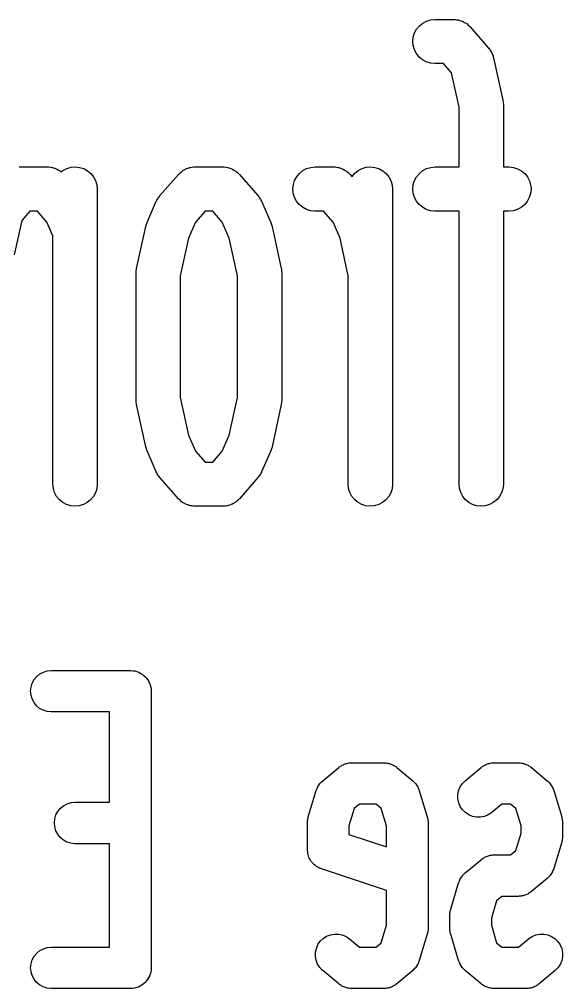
# Model space of a CAD drawing. Extents: x 69 to 230, y -100 to -50.
# Drawn here: x 136.75 to 141.65, y -59.07 to -50.31 of the extents above; entities that cross this region are included whole.
import ezdxf

# ---------------------------------------------------------------- set-up
doc = ezdxf.new("R2010")
doc.units = 0
doc.layers.add('BLACK', color=7, linetype='CONTINUOUS')

msp = doc.modelspace()

# ---------------------------------------------------------------- linework, layer by layer
at = {"layer": 'BLACK', "linetype": 'CONTINUOUS'}
for p, q in [((140.359, -50.3676), (140.389, -50.3429)), ((140.389, -50.3429), (140.424, -50.3246)), ((140.424, -50.3246), (140.461, -50.3133)), ((140.461, -50.3133), (140.5, -50.3095)), ((140.5, -50.3095), (140.667, -50.3095)), ((140.667, -50.3095), (140.669, -50.3095)), ((140.669, -50.3095), (140.675, -50.3102)), ((140.675, -50.3102), (140.681, -50.31)), ((140.681, -50.31), (140.694, -50.3123)), ((140.694, -50.3123), (140.708, -50.3139)), ((140.708, -50.3139), (140.714, -50.3156)), ((140.714, -50.3156), (140.719, -50.3165)), ((140.719, -50.3165), (140.732, -50.3215)), ((140.732, -50.3215), (140.745, -50.3257)), ((140.745, -50.3257), (140.75, -50.3284)), ((140.75, -50.3284), (140.756, -50.3304)), ((140.756, -50.3304), (140.767, -50.3378)), ((140.767, -50.3378), (140.78, -50.3445)), ((140.78, -50.3445), (140.784, -50.3481)), ((140.784, -50.3481), (140.789, -50.3511)), ((140.789, -50.3511), (140.799, -50.3606)), ((140.799, -50.3606), (140.81, -50.3696)), ((140.304, -50.4693), (140.316, -50.432)), ((140.316, -50.432), (140.334, -50.3977)), ((140.334, -50.3977), (140.359, -50.3676)), ((140.81, -50.3696), (140.813, -50.374)), ((140.813, -50.374), (140.817, -50.3778)), ((140.817, -50.3778), (140.984, -50.5683)), ((140.3, -50.5081), (140.304, -50.4693)), ((140.304, -50.547), (140.3, -50.5081)), ((140.315, -50.5844), (140.304, -50.547)), ((140.333, -50.619), (140.315, -50.5844)), ((140.357, -50.6495), (140.333, -50.619)), ((140.984, -50.5683), (140.986, -50.5704)), ((140.986, -50.5704), (140.991, -50.5785)), ((140.991, -50.5785), (140.998, -50.586)), ((140.998, -50.586), (141.002, -50.5945)), ((141.002, -50.5945), (141.008, -50.6025)), ((141.008, -50.6025), (141.012, -50.6115)), ((141.012, -50.6115), (141.017, -50.6201)), ((141.017, -50.6201), (141.02, -50.6294)), ((140.387, -50.6745), (140.357, -50.6495)), ((140.421, -50.6933), (140.387, -50.6745)), ((140.458, -50.7052), (140.421, -50.6933)), ((140.497, -50.7095), (140.458, -50.7052)), ((140.5, -50.7095), (140.497, -50.7095)), ((140.576, -50.7095), (140.5, -50.7095)), ((140.649, -50.793), (140.576, -50.7095)), ((141.02, -50.6294), (141.024, -50.6382)), ((141.024, -50.6382), (141.026, -50.6479)), ((141.026, -50.6479), (141.029, -50.6573)), ((141.029, -50.6573), (141.112, -51.0382)), ((140.717, -51.1026), (140.649, -50.793)), ((141.112, -51.0382), (141.113, -51.0409)), ((141.113, -51.0409), (141.113, -51.0415)), ((141.113, -51.0415), (141.113, -51.0421)), ((141.113, -51.0421), (141.115, -51.0609)), ((141.115, -51.0609), (141.117, -51.0798)), ((140.717, -51.6429), (140.717, -51.1026)), ((141.117, -51.0798), (141.117, -51.0804)), ((141.117, -51.0804), (141.117, -51.081)), ((141.117, -51.081), (141.117, -51.6429)), ((136.744, -51.6434), (136.75, -51.6429)), ((136.75, -51.6429), (137, -51.6429)), ((137, -51.6429), (137.003, -51.6429)), ((137.003, -51.6429), (137.008, -51.6435)), ((137.008, -51.6435), (137.014, -51.6433)), ((137.014, -51.6433), (137.028, -51.6457)), ((137.028, -51.6457), (137.042, -51.6472)), ((137.042, -51.6472), (137.047, -51.6489)), ((137.047, -51.6489), (137.052, -51.6499)), ((137.052, -51.6499), (137.066, -51.6548)), ((137.066, -51.6548), (137.079, -51.659)), ((137.079, -51.659), (137.084, -51.6617)), ((137.084, -51.6617), (137.089, -51.6637)), ((137.089, -51.6637), (137.101, -51.6711)), ((137.101, -51.6711), (137.113, -51.6778)), ((137.113, -51.6778), (137.117, -51.6814)), ((137.125, -51.6876), (137.14, -51.6755)), ((137.14, -51.6755), (137.175, -51.6574)), ((137.175, -51.6574), (137.213, -51.6464)), ((137.213, -51.6464), (137.251, -51.6429)), ((137.251, -51.6429), (137.29, -51.6469)), ((137.29, -51.6469), (137.328, -51.6585)), ((137.328, -51.6585), (137.362, -51.677)), ((137.362, -51.677), (137.392, -51.7019)), ((138.218, -51.6798), (138.223, -51.6763)), ((138.223, -51.6763), (138.235, -51.6697)), ((138.235, -51.6697), (138.247, -51.6625)), ((138.247, -51.6625), (138.252, -51.6606)), ((138.252, -51.6606), (138.257, -51.6579)), ((138.257, -51.6579), (138.27, -51.6539)), ((138.27, -51.6539), (138.284, -51.6492)), ((138.284, -51.6492), (138.289, -51.6483)), ((138.289, -51.6483), (138.294, -51.6467)), ((138.294, -51.6467), (138.308, -51.6453)), ((138.308, -51.6453), (138.322, -51.6432)), ((138.322, -51.6432), (138.328, -51.6434)), ((138.328, -51.6434), (138.333, -51.6429)), ((138.333, -51.6429), (138.583, -51.6429)), ((138.583, -51.6429), (138.586, -51.6429)), ((138.586, -51.6429), (138.592, -51.6435)), ((138.592, -51.6435), (138.597, -51.6433)), ((138.597, -51.6433), (138.611, -51.6457)), ((138.611, -51.6457), (138.625, -51.6472)), ((138.625, -51.6472), (138.63, -51.6489)), ((138.63, -51.6489), (138.636, -51.6499)), ((138.636, -51.6499), (138.649, -51.6548)), ((138.649, -51.6548), (138.662, -51.659)), ((138.662, -51.659), (138.667, -51.6617)), ((138.667, -51.6617), (138.672, -51.6637)), ((138.672, -51.6637), (138.684, -51.6711)), ((138.684, -51.6711), (138.696, -51.6778)), ((138.696, -51.6778), (138.701, -51.6814)), ((139.276, -51.7009), (139.306, -51.6763)), ((139.306, -51.6763), (139.34, -51.6579)), ((139.34, -51.6579), (139.378, -51.6467)), ((139.378, -51.6467), (139.417, -51.6429)), ((139.417, -51.6429), (139.583, -51.6429)), ((139.583, -51.6429), (139.586, -51.6429)), ((139.586, -51.6429), (139.592, -51.6435)), ((139.592, -51.6435), (139.597, -51.6433)), ((139.597, -51.6433), (139.611, -51.6457)), ((139.611, -51.6457), (139.625, -51.6472)), ((139.625, -51.6472), (139.63, -51.6489)), ((139.63, -51.6489), (139.636, -51.6499)), ((139.636, -51.6499), (139.649, -51.6548)), ((139.649, -51.6548), (139.662, -51.659)), ((139.662, -51.659), (139.667, -51.6617)), ((139.667, -51.6617), (139.672, -51.6637)), ((139.672, -51.6637), (139.684, -51.6711)), ((139.684, -51.6711), (139.696, -51.6778)), ((139.696, -51.6778), (139.701, -51.6814)), ((139.777, -51.7), (139.807, -51.6755)), ((139.807, -51.6755), (139.842, -51.6574)), ((139.842, -51.6574), (139.879, -51.6464)), ((139.879, -51.6464), (139.918, -51.6429)), ((139.918, -51.6429), (139.957, -51.6469)), ((139.957, -51.6469), (139.994, -51.6585)), ((139.994, -51.6585), (140.029, -51.677)), ((140.029, -51.677), (140.059, -51.7019)), ((140.359, -51.7009), (140.389, -51.6763)), ((140.389, -51.6763), (140.424, -51.6579)), ((140.424, -51.6579), (140.461, -51.6467)), ((140.461, -51.6467), (140.5, -51.6429)), ((140.5, -51.6429), (140.717, -51.6429)), ((141.117, -51.6429), (141.167, -51.6429)), ((141.167, -51.6429), (141.169, -51.6429)), ((141.169, -51.6429), (141.208, -51.6472)), ((141.208, -51.6472), (141.245, -51.659)), ((141.245, -51.659), (141.28, -51.6778)), ((141.28, -51.6778), (141.31, -51.7029)), ((137.117, -51.6814), (137.122, -51.6844)), ((137.122, -51.6844), (137.125, -51.6876)), ((137.392, -51.7019), (137.417, -51.7322)), ((137.417, -51.7322), (137.435, -51.7666)), ((138.016, -51.9016), (138.183, -51.7112)), ((138.183, -51.7112), (138.185, -51.7091)), ((138.185, -51.7091), (138.189, -51.7053)), ((138.189, -51.7053), (138.192, -51.7009)), ((138.192, -51.7009), (138.203, -51.6921)), ((138.203, -51.6921), (138.213, -51.6827)), ((138.213, -51.6827), (138.218, -51.6798)), ((138.701, -51.6814), (138.705, -51.6844)), ((138.705, -51.6844), (138.716, -51.694)), ((138.716, -51.694), (138.726, -51.7029)), ((138.726, -51.7029), (138.73, -51.7073)), ((138.73, -51.7073), (138.734, -51.7112)), ((138.734, -51.7112), (138.901, -51.9016)), ((139.221, -51.8026), (139.232, -51.7654)), ((139.232, -51.7654), (139.251, -51.731)), ((139.251, -51.731), (139.276, -51.7009)), ((139.701, -51.6814), (139.705, -51.6844)), ((139.705, -51.6844), (139.716, -51.694)), ((139.716, -51.694), (139.726, -51.7029)), ((139.726, -51.7029), (139.73, -51.7073)), ((139.73, -51.7073), (139.734, -51.7112)), ((139.734, -51.7112), (139.751, -51.7309)), ((139.751, -51.7309), (139.752, -51.7299)), ((139.752, -51.7299), (139.777, -51.7)), ((140.059, -51.7019), (140.083, -51.7322)), ((140.083, -51.7322), (140.102, -51.7666)), ((140.304, -51.8026), (140.316, -51.7654)), ((140.316, -51.7654), (140.334, -51.731)), ((140.334, -51.731), (140.359, -51.7009)), ((141.31, -51.7029), (141.334, -51.7333)), ((141.334, -51.7333), (141.352, -51.7679)), ((137.435, -51.7666), (137.446, -51.804)), ((137.446, -51.804), (137.45, -51.8429)), ((137.45, -51.8429), (137.45, -54.5095)), ((139.217, -51.8415), (139.221, -51.8026)), ((139.22, -51.8803), (139.217, -51.8415)), ((140.102, -51.7666), (140.113, -51.804)), ((140.113, -51.804), (140.117, -51.8429)), ((140.117, -51.8429), (140.117, -54.5095)), ((140.3, -51.8415), (140.304, -51.8026)), ((140.304, -51.8803), (140.3, -51.8415)), ((141.352, -51.7679), (141.363, -51.8054)), ((141.363, -51.8054), (141.367, -51.8443)), ((141.367, -51.8443), (141.363, -51.8831)), ((137.989, -51.9422), (137.993, -51.9334)), ((137.993, -51.9334), (137.999, -51.9254)), ((137.999, -51.9254), (138.004, -51.9168)), ((138.004, -51.9168), (138.011, -51.9095)), ((138.011, -51.9095), (138.016, -51.9016)), ((138.901, -51.9016), (138.902, -51.9037)), ((138.902, -51.9037), (138.908, -51.9117)), ((138.908, -51.9117), (138.914, -51.9191)), ((138.914, -51.9191), (138.919, -51.9277)), ((138.919, -51.9277), (138.925, -51.9358)), ((138.925, -51.9358), (138.928, -51.9447)), ((139.231, -51.9178), (139.22, -51.8803)), ((139.249, -51.9524), (139.231, -51.9178)), ((140.315, -51.9178), (140.304, -51.8803)), ((140.333, -51.9524), (140.315, -51.9178)), ((141.351, -51.9204), (141.332, -51.9547)), ((141.363, -51.8831), (141.351, -51.9204)), ((137.9, -52.1436), (137.983, -51.9532)), ((137.983, -51.9532), (137.985, -51.9506)), ((137.985, -51.9506), (137.989, -51.9422)), ((138.928, -51.9447), (138.933, -51.9532)), ((138.933, -51.9532), (139.017, -52.1436)), ((139.274, -51.9828), (139.249, -51.9524)), ((139.304, -52.0079), (139.274, -51.9828)), ((139.338, -52.0267), (139.304, -52.0079)), ((139.375, -52.0385), (139.338, -52.0267)), ((140.357, -51.9828), (140.333, -51.9524)), ((140.387, -52.0079), (140.357, -51.9828)), ((140.421, -52.0267), (140.387, -52.0079)), ((140.458, -52.0385), (140.421, -52.0267)), ((141.243, -52.0278), (141.206, -52.039)), ((141.277, -52.0094), (141.243, -52.0278)), ((141.308, -51.9848), (141.277, -52.0094)), ((141.332, -51.9547), (141.308, -51.9848)), ((136.841, -52.0429), (136.768, -52.1263)), ((136.909, -52.0429), (136.841, -52.0429)), ((136.996, -52.1418), (136.909, -52.0429)), ((138.424, -52.0429), (138.338, -52.1418)), ((138.493, -52.0429), (138.424, -52.0429)), ((138.579, -52.1418), (138.493, -52.0429)), ((139.414, -52.0428), (139.375, -52.0385)), ((139.417, -52.0429), (139.414, -52.0428)), ((139.493, -52.0429), (139.417, -52.0429)), ((139.579, -52.1418), (139.493, -52.0429)), ((140.497, -52.0428), (140.458, -52.0385)), ((140.5, -52.0429), (140.497, -52.0428)), ((140.717, -52.0429), (140.5, -52.0429)), ((140.717, -54.5095), (140.717, -52.0429)), ((141.167, -52.0429), (141.117, -52.0429)), ((141.117, -52.0429), (141.117, -54.5095)), ((141.206, -52.039), (141.167, -52.0429)), ((136.768, -52.1263), (136.7, -52.4359)), ((137.05, -52.2656), (136.996, -52.1418)), ((137.805, -52.562), (137.888, -52.1811)), ((137.888, -52.1807), (137.889, -52.1783)), ((137.888, -52.1808), (137.888, -52.1807)), ((137.888, -52.1811), (137.888, -52.1808)), ((137.888, -52.1808), (137.888, -52.1808)), ((137.889, -52.1783), (137.894, -52.161)), ((137.894, -52.161), (137.9, -52.1436)), ((138.338, -52.1418), (138.274, -52.2859)), ((138.642, -52.2859), (138.579, -52.1418)), ((139.017, -52.1436), (139.017, -52.1439)), ((139.017, -52.1439), (139.017, -52.1439)), ((139.017, -52.1439), (139.017, -52.144)), ((139.017, -52.144), (139.018, -52.1462)), ((139.018, -52.1462), (139.023, -52.1637)), ((139.023, -52.1637), (139.029, -52.1811)), ((139.029, -52.1811), (139.112, -52.562)), ((139.642, -52.2859), (139.579, -52.1418)), ((137.05, -54.5095), (137.05, -52.2656)), ((138.274, -52.2859), (138.2, -52.6264)), ((138.717, -52.6264), (138.642, -52.2859)), ((139.717, -52.6264), (139.642, -52.2859)), ((137.8, -52.6008), (137.802, -52.5821)), ((137.8, -52.6014), (137.8, -52.6008)), ((137.8, -52.602), (137.8, -52.6014)), ((137.8, -52.6048), (137.8, -52.602)), ((137.8, -53.7476), (137.8, -52.6048)), ((137.802, -52.5821), (137.804, -52.5632)), ((137.804, -52.5632), (137.805, -52.5626)), ((137.805, -52.5626), (137.805, -52.562)), ((138.2, -52.6264), (138.2, -53.726)), ((138.717, -53.726), (138.717, -52.6264)), ((139.112, -52.562), (139.113, -52.5648)), ((139.113, -52.5648), (139.113, -52.5653)), ((139.113, -52.5653), (139.113, -52.5659)), ((139.113, -52.5659), (139.115, -52.5847)), ((139.115, -52.5847), (139.117, -52.6036)), ((139.117, -52.6036), (139.117, -52.6042)), ((139.117, -52.6042), (139.117, -52.6048)), ((139.117, -52.6048), (139.117, -53.7476)), ((139.717, -54.5095), (139.717, -52.6264)), ((137.8, -53.7482), (137.8, -53.7476)), ((137.8, -53.7488), (137.8, -53.7482)), ((137.802, -53.7677), (137.8, -53.7488)), ((137.804, -53.7865), (137.802, -53.7677)), ((138.2, -53.726), (138.274, -54.0665)), ((138.642, -54.0665), (138.717, -53.726)), ((139.114, -53.7703), (139.112, -53.7892)), ((139.117, -53.7516), (139.114, -53.7703)), ((139.117, -53.7476), (139.117, -53.7504)), ((139.117, -53.7504), (139.117, -53.751)), ((139.117, -53.751), (139.117, -53.7516)), ((137.804, -53.787), (137.804, -53.7865)), ((137.804, -53.7876), (137.804, -53.787)), ((137.805, -53.7904), (137.804, -53.7876)), ((137.888, -54.1713), (137.805, -53.7904)), ((139.112, -53.7904), (139.029, -54.1713)), ((139.112, -53.7892), (139.112, -53.7898)), ((139.112, -53.7898), (139.112, -53.7904)), ((138.274, -54.0665), (138.338, -54.2106)), ((138.579, -54.2106), (138.642, -54.0665)), ((137.894, -54.1887), (137.888, -54.1713)), ((137.899, -54.2062), (137.894, -54.1887)), ((137.9, -54.2084), (137.899, -54.2062)), ((137.9, -54.2085), (137.9, -54.2084)), ((137.9, -54.2084), (137.9, -54.2084)), ((137.9, -54.2087), (137.9, -54.2085)), ((137.983, -54.3992), (137.9, -54.2087)), ((138.338, -54.2106), (138.424, -54.3095)), ((138.493, -54.3095), (138.579, -54.2106)), ((139.017, -54.2087), (138.933, -54.3992)), ((139.022, -54.1914), (139.017, -54.2087)), ((139.028, -54.174), (139.022, -54.1914)), ((139.029, -54.1716), (139.028, -54.174)), ((139.029, -54.1713), (139.029, -54.1716)), ((139.029, -54.1716), (139.029, -54.1716)), ((139.029, -54.1716), (139.029, -54.1716)), ((138.424, -54.3095), (138.493, -54.3095)), ((137.988, -54.4077), (137.983, -54.3992)), ((137.992, -54.4166), (137.988, -54.4077)), ((137.998, -54.4247), (137.992, -54.4166)), ((138.002, -54.4333), (137.998, -54.4247)), ((138.009, -54.4407), (138.002, -54.4333)), ((138.014, -54.4486), (138.009, -54.4407)), ((138.016, -54.4507), (138.014, -54.4486)), ((138.183, -54.6412), (138.016, -54.4507)), ((138.901, -54.4507), (138.734, -54.6412)), ((138.906, -54.4429), (138.901, -54.4507)), ((138.913, -54.4356), (138.906, -54.4429)), ((138.917, -54.427), (138.913, -54.4356)), ((138.923, -54.419), (138.917, -54.427)), ((138.927, -54.4102), (138.923, -54.419)), ((138.932, -54.4018), (138.927, -54.4102)), ((138.933, -54.3992), (138.932, -54.4018)), ((137.054, -54.5484), (137.05, -54.5095)), ((137.065, -54.5857), (137.054, -54.5484)), ((137.446, -54.5511), (137.434, -54.5883)), ((137.45, -54.5123), (137.446, -54.5511)), ((137.45, -54.5095), (137.45, -54.5123)), ((139.72, -54.5484), (139.717, -54.5095)), ((139.732, -54.5857), (139.72, -54.5484)), ((140.112, -54.5511), (140.1, -54.5883)), ((140.117, -54.5123), (140.112, -54.5511)), ((140.117, -54.5095), (140.117, -54.5123)), ((140.72, -54.5484), (140.717, -54.5095)), ((140.732, -54.5857), (140.72, -54.5484)), ((141.112, -54.5511), (141.1, -54.5883)), ((141.117, -54.5123), (141.112, -54.5511)), ((141.117, -54.5095), (141.117, -54.5123)), ((137.083, -54.6202), (137.065, -54.5857)), ((137.108, -54.6504), (137.083, -54.6202)), ((137.138, -54.6753), (137.108, -54.6504)), ((137.39, -54.6524), (137.36, -54.6769)), ((137.415, -54.6225), (137.39, -54.6524)), ((137.434, -54.5883), (137.415, -54.6225)), ((138.187, -54.6451), (138.183, -54.6412)), ((138.19, -54.6495), (138.187, -54.6451)), ((138.201, -54.6584), (138.19, -54.6495)), ((138.724, -54.6514), (138.713, -54.6602)), ((138.728, -54.6471), (138.724, -54.6514)), ((138.732, -54.6433), (138.728, -54.6471)), ((138.734, -54.6412), (138.732, -54.6433)), ((139.75, -54.6202), (139.732, -54.5857)), ((139.775, -54.6504), (139.75, -54.6202)), ((139.805, -54.6753), (139.775, -54.6504)), ((140.057, -54.6524), (140.026, -54.6769)), ((140.082, -54.6225), (140.057, -54.6524)), ((140.1, -54.5883), (140.082, -54.6225)), ((140.75, -54.6202), (140.732, -54.5857)), ((140.775, -54.6504), (140.75, -54.6202)), ((140.805, -54.6753), (140.775, -54.6504)), ((141.057, -54.6524), (141.026, -54.6769)), ((141.082, -54.6225), (141.057, -54.6524)), ((141.1, -54.5883), (141.082, -54.6225)), ((137.172, -54.6939), (137.138, -54.6753)), ((137.21, -54.7054), (137.172, -54.6939)), ((137.249, -54.7095), (137.21, -54.7054)), ((137.287, -54.706), (137.249, -54.7095)), ((137.325, -54.695), (137.287, -54.706)), ((137.36, -54.6769), (137.325, -54.695)), ((138.211, -54.668), (138.201, -54.6584)), ((138.216, -54.6709), (138.211, -54.668)), ((138.22, -54.6745), (138.216, -54.6709)), ((138.233, -54.6813), (138.22, -54.6745)), ((138.244, -54.6886), (138.233, -54.6813)), ((138.25, -54.6906), (138.244, -54.6886)), ((138.255, -54.6933), (138.25, -54.6906)), ((138.268, -54.6976), (138.255, -54.6933)), ((138.281, -54.7025), (138.268, -54.6976)), ((138.286, -54.7035), (138.281, -54.7025)), ((138.292, -54.7052), (138.286, -54.7035)), ((138.306, -54.7067), (138.292, -54.7052)), ((138.319, -54.709), (138.306, -54.7067)), ((138.325, -54.7089), (138.319, -54.709)), ((138.331, -54.7095), (138.325, -54.7089)), ((138.333, -54.7095), (138.331, -54.7095)), ((138.583, -54.7095), (138.333, -54.7095)), ((138.589, -54.709), (138.583, -54.7095)), ((138.595, -54.7092), (138.589, -54.709)), ((138.608, -54.7071), (138.595, -54.7092)), ((138.622, -54.7057), (138.608, -54.7071)), ((138.628, -54.7041), (138.622, -54.7057)), ((138.633, -54.7032), (138.628, -54.7041)), ((138.646, -54.6985), (138.633, -54.7032)), ((138.66, -54.6944), (138.646, -54.6985)), ((138.665, -54.6918), (138.66, -54.6944)), ((138.67, -54.6899), (138.665, -54.6918)), ((138.682, -54.6826), (138.67, -54.6899)), ((138.694, -54.6761), (138.682, -54.6826)), ((138.698, -54.6726), (138.694, -54.6761)), ((138.703, -54.6696), (138.698, -54.6726)), ((138.713, -54.6602), (138.703, -54.6696)), ((139.839, -54.6939), (139.805, -54.6753)), ((139.876, -54.7054), (139.839, -54.6939)), ((139.915, -54.7095), (139.876, -54.7054)), ((139.954, -54.706), (139.915, -54.7095)), ((139.992, -54.695), (139.954, -54.706)), ((140.026, -54.6769), (139.992, -54.695)), ((140.839, -54.6939), (140.805, -54.6753)), ((140.876, -54.7054), (140.839, -54.6939)), ((140.915, -54.7095), (140.876, -54.7054)), ((140.954, -54.706), (140.915, -54.7095)), ((140.992, -54.695), (140.954, -54.706)), ((141.026, -54.6769), (140.992, -54.695)), ((136.904, -56.2479), (136.932, -56.2248)), ((136.932, -56.2248), (136.964, -56.2076)), ((136.964, -56.2076), (136.999, -56.197)), ((136.999, -56.197), (137.036, -56.1935)), ((137.036, -56.1935), (137.75, -56.1935)), ((137.75, -56.1935), (137.751, -56.1935)), ((137.751, -56.1935), (137.751, -56.1935)), ((137.751, -56.1935), (137.751, -56.1935)), ((137.751, -56.1935), (137.753, -56.1935)), ((137.753, -56.1935), (137.77, -56.1954)), ((137.77, -56.1954), (137.788, -56.1973)), ((137.788, -56.1973), (137.788, -56.1975)), ((137.788, -56.1975), (137.789, -56.1975)), ((137.789, -56.1975), (137.806, -56.2029)), ((137.806, -56.2029), (137.823, -56.2081)), ((137.823, -56.2081), (137.823, -56.2084)), ((137.823, -56.2084), (137.824, -56.2086)), ((137.824, -56.2086), (137.839, -56.2171)), ((137.839, -56.2171), (137.855, -56.2255)), ((137.855, -56.2255), (137.855, -56.2259)), ((137.855, -56.2259), (137.856, -56.2262)), ((137.856, -56.2262), (137.869, -56.2376)), ((136.852, -56.3432), (136.863, -56.3083)), ((136.863, -56.3083), (136.88, -56.2761)), ((136.88, -56.2761), (136.904, -56.2479)), ((137.869, -56.2376), (137.883, -56.2488)), ((137.883, -56.2488), (137.883, -56.2493)), ((137.883, -56.2493), (137.884, -56.2498)), ((137.884, -56.2498), (137.895, -56.2635)), ((137.895, -56.2635), (137.906, -56.2772)), ((137.906, -56.2772), (137.906, -56.2778)), ((137.906, -56.2778), (137.907, -56.2783)), ((137.907, -56.2783), (137.915, -56.2939)), ((137.915, -56.2939), (137.923, -56.3095)), ((137.923, -56.3095), (137.924, -56.3101)), ((137.924, -56.3101), (137.924, -56.3107)), ((137.924, -56.3107), (137.929, -56.3277)), ((136.848, -56.3796), (136.852, -56.3432)), ((136.852, -56.4161), (136.848, -56.3796)), ((137.929, -56.3277), (137.934, -56.3445)), ((137.934, -56.3445), (137.934, -56.3452)), ((137.934, -56.3452), (137.934, -56.3458)), ((137.934, -56.3458), (137.936, -56.3634)), ((137.936, -56.3634), (137.937, -56.381)), ((137.937, -56.381), (137.937, -58.881)), ((136.862, -56.4512), (136.852, -56.4161)), ((136.879, -56.4836), (136.862, -56.4512)), ((136.902, -56.5121), (136.879, -56.4836)), ((136.93, -56.5357), (136.902, -56.5121)), ((136.962, -56.5533), (136.93, -56.5357)), ((136.997, -56.5644), (136.962, -56.5533)), ((137.033, -56.5684), (136.997, -56.5644)), ((137.036, -56.5685), (137.033, -56.5684)), ((137.562, -56.5685), (137.036, -56.5685)), ((137.562, -57.3839), (137.562, -56.5685)), ((139.487, -57.1893), (139.63, -57.0702)), ((139.63, -57.0702), (139.632, -57.0686)), ((139.632, -57.0686), (139.639, -57.0637)), ((139.639, -57.0637), (139.646, -57.0581)), ((139.646, -57.0581), (139.655, -57.0537)), ((139.655, -57.0537), (139.663, -57.0484)), ((139.663, -57.0484), (139.671, -57.0451)), ((139.671, -57.0451), (139.679, -57.0409)), ((139.679, -57.0409), (139.688, -57.0382)), ((139.688, -57.0382), (139.696, -57.0346)), ((139.696, -57.0346), (139.705, -57.0329)), ((139.705, -57.0329), (139.714, -57.0304)), ((139.714, -57.0304), (139.723, -57.0294)), ((139.723, -57.0294), (139.732, -57.0276)), ((139.732, -57.0276), (139.741, -57.0276)), ((139.741, -57.0276), (139.75, -57.0268)), ((139.75, -57.0268), (140.036, -57.0268)), ((140.036, -57.0268), (140.038, -57.0268)), ((140.038, -57.0268), (140.047, -57.0278)), ((140.047, -57.0278), (140.056, -57.0279)), ((140.056, -57.0279), (140.065, -57.0298)), ((140.065, -57.0298), (140.075, -57.0309)), ((140.075, -57.0309), (140.083, -57.0336)), ((140.083, -57.0336), (140.092, -57.0354)), ((140.092, -57.0354), (140.101, -57.0391)), ((140.101, -57.0391), (140.11, -57.0419)), ((140.11, -57.0419), (140.117, -57.0462)), ((140.117, -57.0462), (140.125, -57.0497)), ((140.125, -57.0497), (140.133, -57.055)), ((140.133, -57.055), (140.142, -57.0596)), ((140.142, -57.0596), (140.148, -57.0653)), ((140.148, -57.0653), (140.156, -57.0702)), ((140.156, -57.0702), (140.299, -57.1893)), ((140.773, -57.1893), (140.916, -57.0702)), ((140.916, -57.0702), (140.918, -57.0686)), ((140.918, -57.0686), (140.925, -57.0637)), ((140.925, -57.0637), (140.932, -57.0581)), ((140.932, -57.0581), (140.94, -57.0537)), ((140.94, -57.0537), (140.948, -57.0484)), ((140.948, -57.0484), (140.956, -57.0451)), ((140.956, -57.0451), (140.964, -57.0409)), ((140.964, -57.0409), (140.973, -57.0382)), ((140.973, -57.0382), (140.982, -57.0346)), ((140.982, -57.0346), (140.991, -57.0329)), ((140.991, -57.0329), (140.999, -57.0304)), ((140.999, -57.0304), (141.009, -57.0294)), ((141.009, -57.0294), (141.018, -57.0276)), ((141.018, -57.0276), (141.027, -57.0276)), ((141.027, -57.0276), (141.036, -57.0268)), ((141.036, -57.0268), (141.25, -57.0268)), ((141.25, -57.0268), (141.253, -57.0268)), ((141.253, -57.0268), (141.261, -57.0278)), ((141.261, -57.0278), (141.27, -57.0279)), ((141.27, -57.0279), (141.28, -57.0298)), ((141.28, -57.0298), (141.289, -57.0309)), ((141.289, -57.0309), (141.297, -57.0336)), ((141.297, -57.0336), (141.306, -57.0354)), ((141.306, -57.0354), (141.315, -57.0391)), ((141.315, -57.0391), (141.324, -57.0419)), ((141.324, -57.0419), (141.332, -57.0462)), ((141.332, -57.0462), (141.34, -57.0497)), ((141.34, -57.0497), (141.348, -57.055)), ((141.348, -57.055), (141.356, -57.0596)), ((141.356, -57.0596), (141.363, -57.0653)), ((141.363, -57.0653), (141.37, -57.0702)), ((141.37, -57.0702), (141.513, -57.1893)), ((139.475, -57.2013), (139.487, -57.1893)), ((140.299, -57.1893), (140.301, -57.191)), ((140.301, -57.191), (140.312, -57.2031)), ((140.747, -57.2154), (140.773, -57.1893)), ((141.513, -57.1893), (141.515, -57.191)), ((141.515, -57.191), (141.527, -57.2031)), ((139.356, -57.5176), (139.428, -57.2795)), ((139.428, -57.277), (139.435, -57.2615)), ((139.428, -57.2795), (139.428, -57.277)), ((139.435, -57.2615), (139.441, -57.2459)), ((139.441, -57.2459), (139.442, -57.2447)), ((139.442, -57.2447), (139.443, -57.2433)), ((139.443, -57.2433), (139.452, -57.2294)), ((139.452, -57.2294), (139.461, -57.2154)), ((139.461, -57.2154), (139.462, -57.2143)), ((139.462, -57.2143), (139.463, -57.2131)), ((139.463, -57.2131), (139.475, -57.2013)), ((140.312, -57.2031), (140.324, -57.2151)), ((140.324, -57.2151), (140.325, -57.2163)), ((140.325, -57.2163), (140.326, -57.2174)), ((140.326, -57.2174), (140.335, -57.2316)), ((140.335, -57.2316), (140.344, -57.2456)), ((140.344, -57.2456), (140.345, -57.247)), ((140.345, -57.247), (140.346, -57.2482)), ((140.346, -57.2482), (140.352, -57.2639)), ((140.352, -57.2639), (140.358, -57.2795)), ((140.358, -57.2795), (140.43, -57.5175)), ((140.706, -57.3157), (140.713, -57.2798)), ((140.713, -57.2798), (140.727, -57.2459)), ((140.727, -57.2459), (140.747, -57.2154)), ((141.527, -57.2031), (141.538, -57.2151)), ((141.538, -57.2151), (141.539, -57.2163)), ((141.539, -57.2163), (141.54, -57.2174)), ((141.54, -57.2174), (141.549, -57.2316)), ((141.549, -57.2316), (141.559, -57.2456)), ((141.559, -57.2456), (141.559, -57.247)), ((141.559, -57.247), (141.56, -57.2482)), ((141.56, -57.2482), (141.566, -57.2639)), ((141.566, -57.2639), (141.572, -57.2795)), ((141.572, -57.2795), (141.644, -57.5175)), ((140.706, -57.3523), (140.706, -57.3157)), ((140.714, -57.3882), (140.706, -57.3523)), ((137.095, -57.4666), (137.118, -57.4384)), ((137.118, -57.4384), (137.146, -57.4153)), ((137.146, -57.4153), (137.179, -57.3981)), ((137.179, -57.3981), (137.214, -57.3875)), ((137.214, -57.3875), (137.25, -57.3839)), ((137.25, -57.3839), (137.562, -57.3839)), ((139.771, -57.4413), (139.723, -57.5989)), ((139.818, -57.4018), (139.771, -57.4413)), ((139.968, -57.4018), (139.818, -57.4018)), ((140.015, -57.4413), (139.968, -57.4018)), ((140.062, -57.5989), (140.015, -57.4413)), ((140.728, -57.422), (140.714, -57.3882)), ((140.748, -57.4524), (140.728, -57.422)), ((140.774, -57.4782), (140.748, -57.4524)), ((141.104, -57.4018), (141.013, -57.4774)), ((141.182, -57.4018), (141.104, -57.4018)), ((141.229, -57.4413), (141.182, -57.4018)), ((141.277, -57.5989), (141.229, -57.4413)), ((137.063, -57.5701), (137.066, -57.5337)), ((137.066, -57.5337), (137.077, -57.4988)), ((137.077, -57.4988), (137.095, -57.4666)), ((139.349, -57.5535), (139.351, -57.543)), ((139.351, -57.543), (139.352, -57.5324)), ((139.352, -57.5324), (139.355, -57.5251)), ((139.355, -57.5251), (139.356, -57.5176)), ((140.43, -57.5175), (140.43, -57.5201)), ((140.43, -57.5201), (140.432, -57.5276)), ((140.432, -57.5276), (140.434, -57.535)), ((140.434, -57.535), (140.435, -57.5456)), ((140.435, -57.5456), (140.437, -57.5561)), ((140.804, -57.4986), (140.774, -57.4782)), ((140.838, -57.5126), (140.804, -57.4986)), ((140.874, -57.5199), (140.838, -57.5126)), ((140.911, -57.52), (140.874, -57.5199)), ((140.946, -57.513), (140.911, -57.52)), ((140.98, -57.4992), (140.946, -57.513)), ((141.011, -57.479), (140.98, -57.4992)), ((141.013, -57.4774), (141.011, -57.479)), ((141.644, -57.5175), (141.645, -57.5201)), ((141.645, -57.5201), (141.646, -57.5276)), ((141.646, -57.5276), (141.648, -57.535)), ((141.648, -57.535), (141.649, -57.5456)), ((141.649, -57.5456), (141.651, -57.5561)), ((137.066, -57.6066), (137.063, -57.5701)), ((137.076, -57.6417), (137.066, -57.6066)), ((139.348, -57.5688), (139.349, -57.5612)), ((139.348, -57.5714), (139.348, -57.5688)), ((139.348, -57.8095), (139.348, -57.5714)), ((139.349, -57.5612), (139.349, -57.5535)), ((139.723, -57.5989), (139.723, -57.6744)), ((140.062, -57.7875), (140.062, -57.5989)), ((140.437, -57.5561), (140.437, -57.5638)), ((140.437, -57.5638), (140.437, -57.5714)), ((140.437, -57.5714), (140.437, -58.5238)), ((141.277, -57.663), (141.277, -57.5989)), ((141.651, -57.5561), (141.651, -57.5638)), ((141.651, -57.5638), (141.652, -57.5714)), ((141.652, -57.5714), (141.652, -57.6905)), ((137.093, -57.6741), (137.076, -57.6417)), ((137.116, -57.7026), (137.093, -57.6741)), ((137.144, -57.7261), (137.116, -57.7026)), ((139.723, -57.6744), (140.062, -57.7875)), ((141.229, -57.8207), (141.277, -57.663)), ((141.649, -57.7189), (141.648, -57.7295)), ((141.651, -57.7084), (141.649, -57.7189)), ((141.652, -57.6931), (141.651, -57.7007)), ((141.651, -57.7007), (141.651, -57.7084)), ((141.652, -57.6905), (141.652, -57.6931)), ((137.176, -57.7438), (137.144, -57.7261)), ((137.211, -57.7548), (137.176, -57.7438)), ((137.247, -57.7589), (137.211, -57.7548)), ((137.25, -57.7589), (137.247, -57.7589)), ((137.562, -57.7589), (137.25, -57.7589)), ((137.562, -58.6935), (137.562, -57.7589)), ((141.644, -57.7444), (141.572, -57.9824)), ((141.645, -57.7368), (141.644, -57.7444)), ((141.648, -57.7295), (141.645, -57.7368)), ((139.349, -57.8153), (139.348, -57.8095)), ((139.349, -57.8212), (139.349, -57.8153)), ((139.351, -57.8335), (139.349, -57.8212)), ((139.352, -57.8459), (139.351, -57.8335)), ((139.353, -57.8515), (139.352, -57.8459)), ((139.354, -57.8573), (139.353, -57.8515)), ((139.359, -57.869), (139.354, -57.8573)), ((139.362, -57.881), (139.359, -57.869)), ((139.365, -57.8861), (139.362, -57.881)), ((139.367, -57.8916), (139.365, -57.8861)), ((139.374, -57.9023), (139.367, -57.8916)), ((140.925, -57.897), (140.932, -57.8914)), ((140.932, -57.8914), (140.94, -57.887)), ((140.94, -57.887), (140.948, -57.8818)), ((140.948, -57.8818), (140.956, -57.8784)), ((140.956, -57.8784), (140.964, -57.8743)), ((140.964, -57.8743), (140.973, -57.8715)), ((140.973, -57.8715), (140.982, -57.8679)), ((140.982, -57.8679), (140.991, -57.8662)), ((140.991, -57.8662), (140.999, -57.8637)), ((140.999, -57.8637), (141.009, -57.8628)), ((141.009, -57.8628), (141.018, -57.861)), ((141.018, -57.861), (141.027, -57.861)), ((141.027, -57.861), (141.036, -57.8601)), ((141.036, -57.8601), (141.182, -57.8601)), ((141.182, -57.8601), (141.229, -57.8207)), ((139.38, -57.9133), (139.374, -57.9023)), ((139.383, -57.9178), (139.38, -57.9133)), ((139.386, -57.9228), (139.383, -57.9178)), ((139.395, -57.932), (139.386, -57.9228)), ((139.403, -57.9416), (139.395, -57.932)), ((139.407, -57.9454), (139.403, -57.9416)), ((139.411, -57.9497), (139.407, -57.9454)), ((139.421, -57.957), (139.411, -57.9497)), ((139.431, -57.965), (139.421, -57.957)), ((139.436, -57.9677), (139.431, -57.965)), ((139.441, -57.9712), (139.436, -57.9677)), ((139.452, -57.9764), (139.441, -57.9712)), ((139.463, -57.9824), (139.452, -57.9764)), ((139.469, -57.9841), (139.463, -57.9824)), ((139.474, -57.9866), (139.469, -57.9841)), ((140.773, -58.0226), (140.916, -57.9036)), ((140.916, -57.9036), (140.918, -57.9019)), ((140.918, -57.9019), (140.925, -57.897)), ((141.572, -57.9824), (141.572, -57.985)), ((139.476, -57.9874), (139.474, -57.9866)), ((140.062, -58.1828), (139.476, -57.9874)), ((140.728, -58.0766), (140.738, -58.0627)), ((140.738, -58.0627), (140.747, -58.0487)), ((140.747, -58.0487), (140.748, -58.0476)), ((140.748, -58.0476), (140.749, -58.0464)), ((140.749, -58.0464), (140.761, -58.0346)), ((140.761, -58.0346), (140.773, -58.0226)), ((141.525, -58.0606), (141.513, -58.0726)), ((141.537, -58.0488), (141.525, -58.0606)), ((141.538, -58.0476), (141.537, -58.0488)), ((141.539, -58.0466), (141.538, -58.0476)), ((141.548, -58.0325), (141.539, -58.0466)), ((141.557, -58.0186), (141.548, -58.0325)), ((141.558, -58.0172), (141.557, -58.0186)), ((141.559, -58.016), (141.558, -58.0172)), ((141.565, -58.0005), (141.559, -58.016)), ((141.572, -57.985), (141.565, -58.0005)), ((140.642, -58.3509), (140.713, -58.1131)), ((140.713, -58.1128), (140.714, -58.1103)), ((140.713, -58.1131), (140.713, -58.1128)), ((140.713, -58.1131), (140.713, -58.1131)), ((140.713, -58.1131), (140.713, -58.1131)), ((140.714, -58.1103), (140.721, -58.0948)), ((140.721, -58.0948), (140.727, -58.0792)), ((140.727, -58.0792), (140.728, -58.078)), ((140.728, -58.078), (140.728, -58.0766)), ((141.513, -58.0726), (141.37, -58.1917)), ((140.062, -58.4963), (140.062, -58.1828)), ((141.104, -58.2351), (141.056, -58.2746)), ((141.25, -58.2351), (141.104, -58.2351)), ((141.259, -58.2343), (141.25, -58.2351)), ((141.268, -58.2343), (141.259, -58.2343)), ((141.277, -58.2325), (141.268, -58.2343)), ((141.286, -58.2315), (141.277, -58.2325)), ((141.295, -58.229), (141.286, -58.2315)), ((141.304, -58.2273), (141.295, -58.229)), ((141.312, -58.2237), (141.304, -58.2273)), ((141.321, -58.221), (141.312, -58.2237)), ((141.329, -58.2168), (141.321, -58.221)), ((141.337, -58.2135), (141.329, -58.2168)), ((141.345, -58.2082), (141.337, -58.2135)), ((141.354, -58.2038), (141.345, -58.2082)), ((141.361, -58.1982), (141.354, -58.2038)), ((141.368, -58.1933), (141.361, -58.1982)), ((141.37, -58.1917), (141.368, -58.1933)), ((141.056, -58.2746), (141.009, -58.4323)), ((140.634, -58.4021), (140.635, -58.3945)), ((140.634, -58.4048), (140.634, -58.4021)), ((140.634, -58.5238), (140.634, -58.4048)), ((140.635, -58.3868), (140.637, -58.3764)), ((140.635, -58.3945), (140.635, -58.3868)), ((140.637, -58.3764), (140.638, -58.3658)), ((140.638, -58.3658), (140.64, -58.3584)), ((140.64, -58.3584), (140.642, -58.3509)), ((140.015, -58.654), (140.062, -58.4963)), ((141.009, -58.4323), (141.009, -58.4963)), ((141.009, -58.4963), (141.056, -58.654)), ((139.49, -58.6154), (139.521, -58.5954)), ((139.521, -58.5954), (139.555, -58.5818)), ((139.555, -58.5818), (139.591, -58.5751)), ((139.591, -58.5751), (139.627, -58.5755)), ((139.627, -58.5755), (139.663, -58.583)), ((139.663, -58.583), (139.697, -58.5973)), ((139.697, -58.5973), (139.727, -58.6179)), ((140.43, -58.5777), (140.358, -58.8158)), ((140.431, -58.5701), (140.43, -58.5777)), ((140.433, -58.5628), (140.431, -58.5701)), ((140.435, -58.5522), (140.433, -58.5628)), ((140.437, -58.5418), (140.435, -58.5522)), ((140.437, -58.5238), (140.437, -58.5264)), ((140.437, -58.5264), (140.437, -58.5341)), ((140.437, -58.5341), (140.437, -58.5418)), ((140.635, -58.5315), (140.634, -58.5238)), ((140.635, -58.5392), (140.635, -58.5315)), ((140.636, -58.5496), (140.635, -58.5392)), ((140.637, -58.5602), (140.636, -58.5496)), ((140.64, -58.5676), (140.637, -58.5602)), ((140.641, -58.5752), (140.64, -58.5676)), ((140.642, -58.5777), (140.641, -58.5752)), ((140.713, -58.8158), (140.642, -58.5777)), ((141.346, -58.6162), (141.377, -58.5961)), ((141.377, -58.5961), (141.411, -58.5822)), ((141.411, -58.5822), (141.447, -58.5752)), ((141.447, -58.5752), (141.483, -58.5754)), ((141.483, -58.5754), (141.519, -58.5826)), ((141.519, -58.5826), (141.553, -58.5967)), ((141.553, -58.5967), (141.583, -58.617)), ((139.429, -58.7046), (139.443, -58.671)), ((139.443, -58.671), (139.464, -58.6409)), ((139.464, -58.6409), (139.49, -58.6154)), ((139.727, -58.6179), (139.818, -58.6935)), ((139.968, -58.6935), (140.015, -58.654)), ((141.056, -58.654), (141.104, -58.6935)), ((141.254, -58.6935), (141.344, -58.6179)), ((141.344, -58.6179), (141.346, -58.6162)), ((141.583, -58.617), (141.609, -58.6429)), ((141.609, -58.6429), (141.63, -58.6733)), ((141.63, -58.6733), (141.644, -58.7071)), ((136.88, -58.7761), (136.904, -58.7479)), ((136.904, -58.7479), (136.932, -58.7248)), ((136.932, -58.7248), (136.964, -58.7076)), ((136.964, -58.7076), (136.999, -58.697)), ((136.999, -58.697), (137.036, -58.6935)), ((137.036, -58.6935), (137.562, -58.6935)), ((139.42, -58.7769), (139.421, -58.7403)), ((139.421, -58.7403), (139.429, -58.7046)), ((139.818, -58.6935), (139.968, -58.6935)), ((141.104, -58.6935), (141.254, -58.6935)), ((141.644, -58.7071), (141.651, -58.7429)), ((141.651, -58.7429), (141.651, -58.7795)), ((136.848, -58.8796), (136.852, -58.8432)), ((136.852, -58.8432), (136.863, -58.8083)), ((136.863, -58.8083), (136.88, -58.7761)), ((139.427, -58.8129), (139.42, -58.7769)), ((139.44, -58.847), (139.427, -58.8129)), ((139.46, -58.8778), (139.44, -58.847)), ((140.343, -58.8519), (140.334, -58.8659)), ((140.344, -58.8506), (140.343, -58.8519)), ((140.351, -58.8338), (140.344, -58.8493)), ((140.344, -58.8493), (140.344, -58.8506)), ((140.357, -58.8183), (140.351, -58.8338)), ((140.358, -58.8158), (140.357, -58.8183)), ((140.72, -58.8313), (140.713, -58.8158)), ((140.726, -58.847), (140.72, -58.8313)), ((140.727, -58.8483), (140.726, -58.847)), ((140.727, -58.8496), (140.727, -58.8483)), ((140.736, -58.8636), (140.727, -58.8496)), ((141.63, -58.8493), (141.61, -58.8799)), ((141.644, -58.8155), (141.63, -58.8493)), ((141.651, -58.7795), (141.644, -58.8155)), ((136.852, -58.9161), (136.848, -58.8796)), ((136.862, -58.9512), (136.852, -58.9161)), ((137.928, -58.9368), (137.923, -58.9536)), ((137.933, -58.9199), (137.928, -58.9368)), ((137.934, -58.9187), (137.933, -58.9193)), ((137.933, -58.9193), (137.933, -58.9199)), ((137.936, -58.9012), (137.934, -58.9187)), ((137.937, -58.8836), (137.936, -58.9012)), ((137.937, -58.881), (137.937, -58.8822)), ((137.937, -58.8822), (137.937, -58.8823)), ((137.937, -58.8823), (137.937, -58.8823)), ((137.937, -58.8823), (137.937, -58.8836)), ((139.485, -58.9043), (139.46, -58.8778)), ((139.487, -58.9059), (139.485, -58.9043)), ((139.63, -59.025), (139.487, -58.9059)), ((140.299, -58.9059), (140.156, -59.025)), ((140.31, -58.894), (140.299, -58.9059)), ((140.322, -58.8822), (140.31, -58.894)), ((140.323, -58.8809), (140.322, -58.8822)), ((140.324, -58.8799), (140.323, -58.8809)), ((140.334, -58.8659), (140.324, -58.8799)), ((140.745, -58.8778), (140.736, -58.8636)), ((140.747, -58.8789), (140.745, -58.8778)), ((140.747, -58.8802), (140.747, -58.8789)), ((140.759, -58.8921), (140.747, -58.8802)), ((140.771, -58.9043), (140.759, -58.8921)), ((140.773, -58.9059), (140.771, -58.9043)), ((140.773, -58.9062), (140.773, -58.9059)), ((140.916, -59.025), (140.773, -58.9062)), ((140.773, -58.9062), (140.773, -58.9062)), ((140.773, -58.9062), (140.773, -58.9062)), ((141.584, -58.9059), (141.441, -59.025)), ((141.61, -58.8799), (141.584, -58.9059)), ((136.879, -58.9836), (136.862, -58.9512)), ((136.902, -59.0121), (136.879, -58.9836)), ((136.93, -59.0357), (136.902, -59.0121)), ((137.867, -59.0259), (137.854, -59.0371)), ((137.881, -59.0149), (137.867, -59.0259)), ((137.882, -59.0144), (137.881, -59.0149)), ((137.893, -59.0004), (137.882, -59.014)), ((137.882, -59.014), (137.882, -59.0144)), ((137.905, -58.9869), (137.893, -59.0004)), ((137.914, -58.9703), (137.905, -58.9858)), ((137.905, -58.9858), (137.905, -58.9863)), ((137.905, -58.9863), (137.905, -58.9869)), ((137.922, -58.9548), (137.914, -58.9703)), ((137.923, -58.9542), (137.922, -58.9548)), ((137.923, -58.9536), (137.923, -58.9542)), ((139.637, -59.03), (139.63, -59.025)), ((139.644, -59.0357), (139.637, -59.03)), ((140.146, -59.0315), (140.139, -59.0371)), ((140.154, -59.0267), (140.146, -59.0315)), ((140.156, -59.025), (140.154, -59.0267)), ((140.923, -59.03), (140.916, -59.025)), ((140.93, -59.0357), (140.923, -59.03)), ((141.432, -59.0315), (141.425, -59.0371)), ((141.439, -59.0267), (141.432, -59.0315)), ((141.441, -59.025), (141.439, -59.0267)), ((136.962, -59.0533), (136.93, -59.0357)), ((136.997, -59.0644), (136.962, -59.0533)), ((137.033, -59.0684), (136.997, -59.0644)), ((137.036, -59.0685), (137.033, -59.0684)), ((137.75, -59.0685), (137.036, -59.0685)), ((137.768, -59.0667), (137.75, -59.0685)), ((137.785, -59.0651), (137.768, -59.0667)), ((137.786, -59.0649), (137.785, -59.0651)), ((137.803, -59.0598), (137.786, -59.0649)), ((137.786, -59.0649), (137.786, -59.0649)), ((137.82, -59.0548), (137.803, -59.0598)), ((137.821, -59.0545), (137.82, -59.0548)), ((137.837, -59.046), (137.821, -59.0543)), ((137.821, -59.0543), (137.821, -59.0545)), ((137.853, -59.0378), (137.837, -59.046)), ((137.854, -59.0371), (137.853, -59.0374)), ((137.853, -59.0374), (137.853, -59.0378)), ((139.652, -59.0402), (139.644, -59.0357)), ((139.66, -59.0456), (139.652, -59.0402)), ((139.668, -59.049), (139.66, -59.0456)), ((139.676, -59.0533), (139.668, -59.049)), ((139.685, -59.0562), (139.676, -59.0533)), ((139.694, -59.0599), (139.685, -59.0562)), ((139.703, -59.0617), (139.694, -59.0599)), ((139.711, -59.0644), (139.703, -59.0617)), ((139.72, -59.0654), (139.711, -59.0644)), ((139.73, -59.0674), (139.72, -59.0654)), ((139.739, -59.0674), (139.73, -59.0674)), ((139.747, -59.0684), (139.739, -59.0674)), ((139.75, -59.0685), (139.747, -59.0684)), ((140.036, -59.0685), (139.75, -59.0685)), ((140.045, -59.0676), (140.036, -59.0685)), ((140.053, -59.0676), (140.045, -59.0676)), ((140.063, -59.0658), (140.053, -59.0676)), ((140.072, -59.0649), (140.063, -59.0658)), ((140.081, -59.0623), (140.072, -59.0649)), ((140.089, -59.0606), (140.081, -59.0623)), ((140.098, -59.057), (140.089, -59.0606)), ((140.107, -59.0543), (140.098, -59.057)), ((140.115, -59.0501), (140.107, -59.0543)), ((140.123, -59.0468), (140.115, -59.0501)), ((140.131, -59.0416), (140.123, -59.0468)), ((140.139, -59.0371), (140.131, -59.0416)), ((140.938, -59.0402), (140.93, -59.0357)), ((140.946, -59.0456), (140.938, -59.0402)), ((140.954, -59.049), (140.946, -59.0456)), ((140.962, -59.0533), (140.954, -59.049)), ((140.971, -59.0562), (140.962, -59.0533)), ((140.98, -59.0599), (140.971, -59.0562)), ((140.988, -59.0617), (140.98, -59.0599)), ((140.997, -59.0644), (140.988, -59.0617)), ((141.006, -59.0654), (140.997, -59.0644)), ((141.015, -59.0674), (141.006, -59.0654)), ((141.024, -59.0674), (141.015, -59.0674)), ((141.033, -59.0684), (141.024, -59.0674)), ((141.036, -59.0685), (141.033, -59.0684)), ((141.321, -59.0685), (141.036, -59.0685)), ((141.33, -59.0676), (141.321, -59.0685)), ((141.339, -59.0676), (141.33, -59.0676)), ((141.348, -59.0658), (141.339, -59.0676)), ((141.358, -59.0649), (141.348, -59.0658)), ((141.366, -59.0623), (141.358, -59.0649)), ((141.375, -59.0606), (141.366, -59.0623)), ((141.384, -59.057), (141.375, -59.0606)), ((141.393, -59.0543), (141.384, -59.057)), ((141.401, -59.0501), (141.393, -59.0543)), ((141.409, -59.0468), (141.401, -59.0501)), ((141.417, -59.0416), (141.409, -59.0468)), ((141.425, -59.0371), (141.417, -59.0416))]:
    msp.add_line(p, q, dxfattribs=at)

doc.saveas('drawing.dxf')
